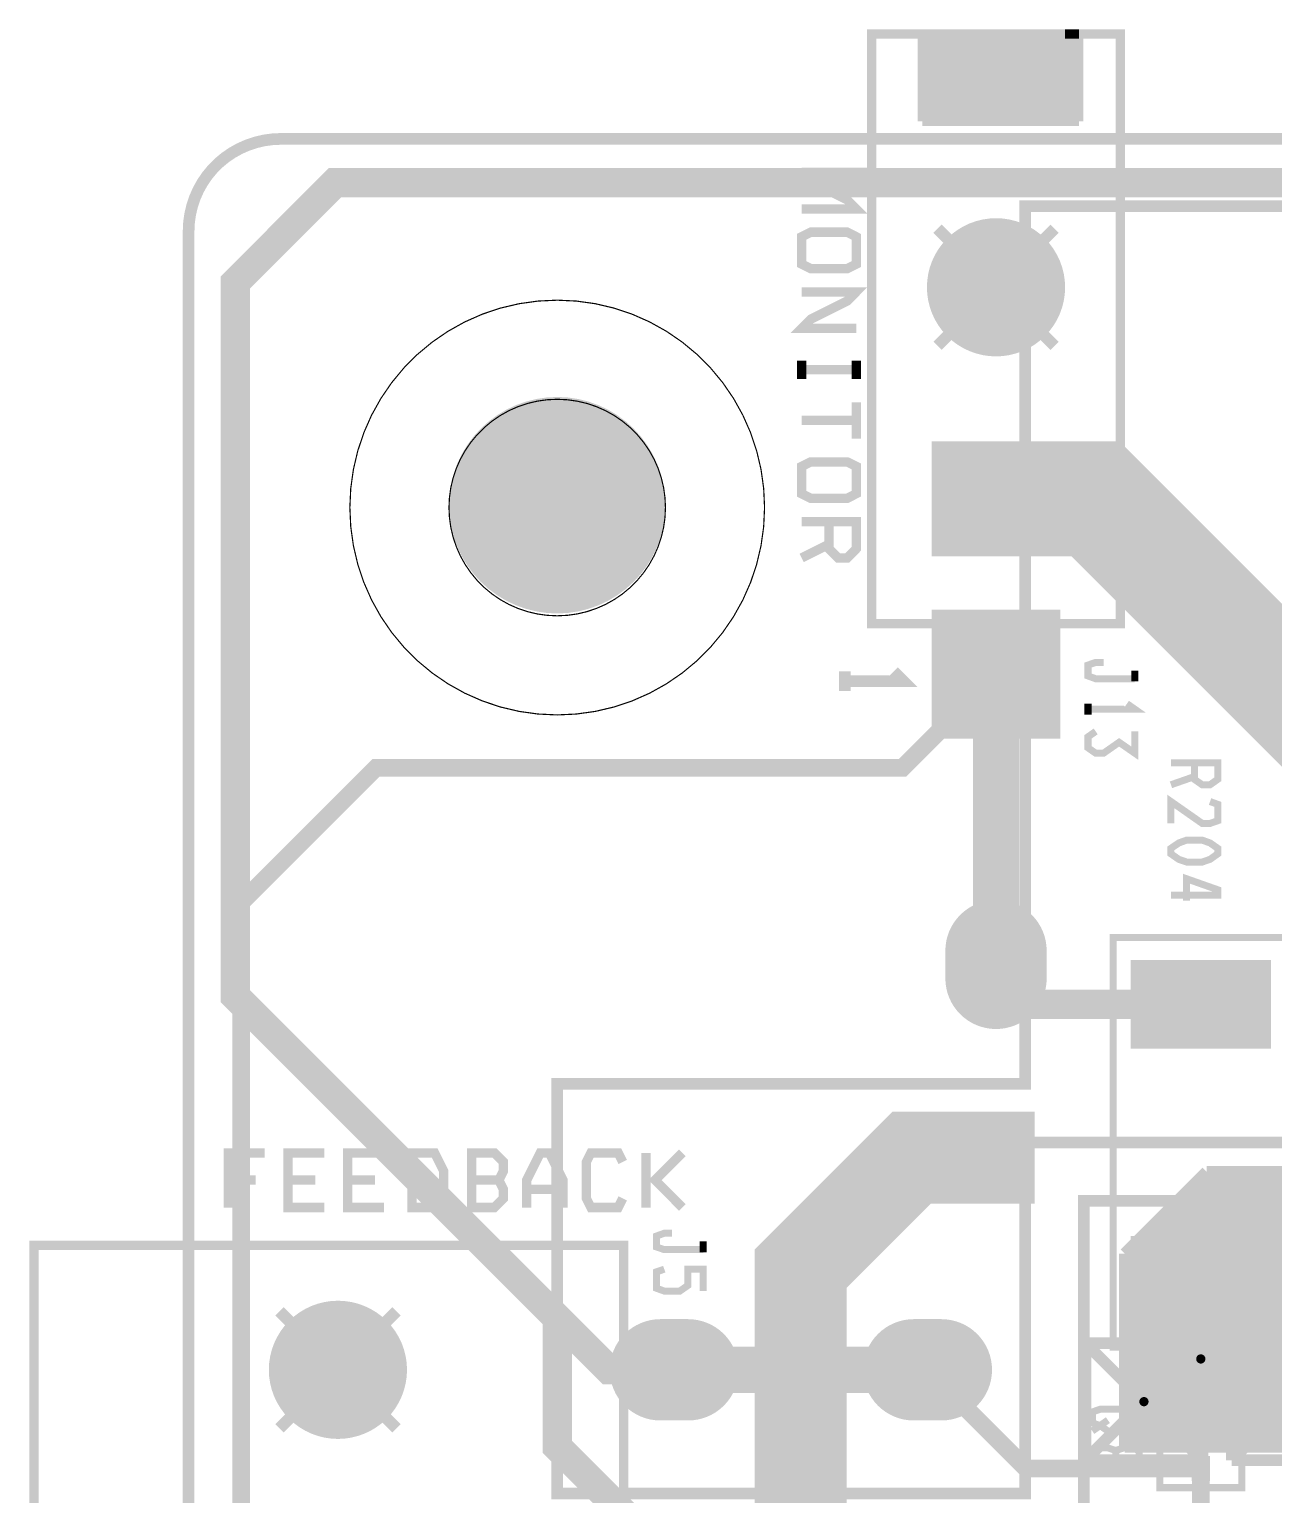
# Model space of a CAD drawing. Extents: x -11 to 221, y -93 to 178.
# Drawn here: x -11.46 to 15.55, y 146.02 to 177.83 of the extents above; entities that cross this region are included whole.
import ezdxf

# ---------------------------------------------------------------- set-up
doc = ezdxf.new("R2010")
doc.units = 0
doc.header["$MEASUREMENT"] = 0
doc.layers.get('0').update_dxf_attribs({"linetype": 'CONTINUOUS'})
for name, color, linetype in [('26-349-0_BOT', 7, 'CONTINUOUS'), ('26-349-0_DRD', 7, 'CONTINUOUS'), ('26-349-0_DRL', 2, 'CONTINUOUS'), ('26-349-0_FAB', 1, 'CONTINUOUS'), ('26-349-0_IN1', 3, 'CONTINUOUS'), ('26-349-0_IN2', 5, 'CONTINUOUS'), ('26-349-0_SMB', 10, 'CONTINUOUS'), ('26-349-0_SMT', 14, 'CONTINUOUS'), ('26-349-0_SPT', 9, 'CONTINUOUS'), ('26-349-0_SST', 12, 'CONTINUOUS'), ('26-349-0_TOP', 11, 'CONTINUOUS'), ('THRUHOLE_NPT', 8, 'CONTINUOUS'), ('THRUHOLE_TAP', 15, 'CONTINUOUS')]:
    doc.layers.add(name, color=color, linetype=linetype)

# ---------------------------------------------------------------- blocks, each defined once
blk = doc.blocks.new('ROUND_1')
at = {"const_width": 2.3495}
blk.add_lwpolyline([(-1.17475, 0, 1), (1.17475, 0, 1)], format="xyb", close=True, dxfattribs=at)
blk = doc.blocks.new('ROUND_34')
at = {"const_width": 1.49987}
blk.add_lwpolyline([(-0.749934, 0, 1), (0.749934, 0, 1)], format="xyb", close=True, dxfattribs=at)
blk = doc.blocks.new('OBLONG_35')
at = {"const_width": 2.19964}
blk.add_lwpolyline([(0.29972, 0), (-0.29972, 0)], dxfattribs=at)
at = {"const_width": 1.09982}
for points in [[(-0.84963, 0, 1), (0.25019, 0, 1)], [(-0.25019, 0, 1), (0.84963, 0, 1)]]:
    blk.add_lwpolyline(points, format="xyb", close=True, dxfattribs=at)
blk = doc.blocks.new('SQUARE_36')
blk.add_solid([(1.39954, 1.39954), (1.39954, -1.39954), (-1.39954, 1.39954), (-1.39954, -1.39954)])
blk = doc.blocks.new('OBLONG_37')
at = {"const_width": 2.19964}
blk.add_lwpolyline([(0, 0.29972), (0, -0.29972)], dxfattribs=at)
at = {"const_width": 1.09982}
for points in [[(-0.54991, 0.29972, 1), (0.54991, 0.29972, 1)], [(-0.54991, -0.29972, 1), (0.54991, -0.29972, 1)]]:
    blk.add_lwpolyline(points, format="xyb", close=True, dxfattribs=at)
blk = doc.blocks.new('ROUND_78')
at = {"const_width": 0.29972}
blk.add_lwpolyline([(-0.14986, 0, 1), (0.14986, 0, 1)], format="xyb", close=True, dxfattribs=at)
blk = doc.blocks.new('ROUND_29')
at = {"const_width": 0.90043}
blk.add_lwpolyline([(-0.450214, 0, 1), (0.450214, 0, 1)], format="xyb", close=True, dxfattribs=at)
blk = doc.blocks.new('ROUND_102')
at = {"const_width": 0.10033}
blk.add_lwpolyline([(-0.050164, 0, 1), (0.050164, 0, 1)], format="xyb", close=True, dxfattribs=at)
blk = doc.blocks.new('RECTANGLE_46')
blk.add_solid([(0.19939, 0.27432), (0.19939, -0.27432), (-0.19939, 0.27432), (-0.19939, -0.27432)])
blk = doc.blocks.new('RECTANGLE_49')
blk.add_solid([(1.524, 0.9652), (1.524, -0.9652), (-1.524, 0.9652), (-1.524, -0.9652)])
blk = doc.blocks.new('ROUND_88')
at = {"const_width": 0.10033}
blk.add_lwpolyline([(-0.050164, 0, 1), (0.050164, 0, 1)], format="xyb", close=True, dxfattribs=at)

msp = doc.modelspace()

# ---------------------------------------------------------------- linework, layer by layer
at = {"layer": '26-349-0_BOT', "const_width": 0.381}
msp.add_lwpolyline([(-5.5372, 109.3978), (-5.5372, 127.8382), (-6.858, 129.159), (-6.858, 158.877), (-3.937, 161.798), (7.493, 161.798), (9.525, 163.83)], dxfattribs=at)
at = {"layer": '26-349-0_DRD', "const_width": 0.254}
msp.add_lwpolyline([(-5.99948, 175.4505, 0.4142136), (-8.001, 173.44898)], format="xyb", dxfattribs=at)
for points in [[(-5.99948, 175.4505), (180.9496, 175.4505)], [(-8.001, 103.32466), (-8.001, 173.44898)], [(10.795, 173.49978), (8.255, 170.95978)], [(10.795, 170.95978), (8.255, 173.49978)], [(0, 168.7703), (-1.27, 167.5003)], [(1.27, 167.5003), (0, 168.7703)], [(-1.27, 167.5003), (0, 166.2303)], [(0.254, 167.5003), (-0.254, 167.5003)], [(0, 167.7543), (0, 167.2463)], [(0, 166.2303), (1.27, 167.5003)], [(9.271, 164.465), (8.89, 164.084)], [(9.779, 164.465), (9.271, 164.465)], [(10.16, 164.084), (9.779, 164.465)], [(8.89, 164.084), (8.89, 163.576)], [(10.16, 163.576), (10.16, 164.084)], [(8.89, 163.576), (9.271, 163.195)], [(9.779, 163.195), (10.16, 163.576)], [(9.271, 163.195), (9.779, 163.195)], [(9.271, 158.1658), (8.89, 157.7848)], [(9.779, 158.1658), (9.271, 158.1658)], [(10.16, 157.7848), (9.779, 158.1658)], [(8.89, 157.7848), (8.89, 157.2768)], [(10.16, 157.2768), (10.16, 157.7848)], [(8.89, 157.2768), (9.271, 156.8958)], [(9.779, 156.8958), (10.16, 157.2768)], [(9.271, 156.8958), (9.779, 156.8958)], [(15.24, 147.701), (12.7, 150.241), (12.7, 147.701)], [(-3.48996, 150.00478), (-6.02996, 147.46478)], [(-3.48996, 147.46478), (-6.02996, 150.00478)], [(12.7, 150.241), (12.7, 147.701)], [(15.24, 150.241), (12.7, 150.241)], [(15.24, 150.241), (12.7, 147.701)], [(15.24, 150.241), (12.7, 150.241)], [(15.24, 150.241), (12.7, 147.701)], [(15.24, 147.701), (12.7, 150.241)], [(15.24, 147.701), (15.24, 150.241)], [(15.24, 147.701), (15.24, 150.241)], [(2.286, 149.36978), (1.905, 148.98878)], [(2.794, 149.36978), (2.286, 149.36978)], [(3.175, 148.98878), (2.794, 149.36978)], [(7.7851, 149.36978), (7.4041, 148.98878)], [(8.2931, 149.36978), (7.7851, 149.36978)], [(8.6741, 148.98878), (8.2931, 149.36978)], [(11.46556, 149.3139), (11.46556, 146.7739)], [(14.00556, 149.3139), (11.46556, 149.3139)], [(14.00556, 149.3139), (11.46556, 146.7739)], [(14.00556, 146.7739), (11.46556, 149.3139)], [(14.00556, 146.7739), (14.00556, 149.3139)], [(14.64056, 149.3139), (14.64056, 146.7739)], [(17.18056, 149.3139), (14.64056, 149.3139)], [(17.18056, 149.3139), (14.64056, 146.7739)], [(17.18056, 146.7739), (14.64056, 149.3139)], [(14.64056, 149.3139), (14.64056, 146.7739)], [(17.18056, 149.3139), (14.64056, 149.3139)], [(17.18056, 149.3139), (14.64056, 146.7739)], [(17.18056, 146.7739), (14.64056, 149.3139)], [(1.905, 148.98878), (1.905, 148.48078)], [(3.175, 148.48078), (3.175, 148.98878)], [(7.4041, 148.98878), (7.4041, 148.48078)], [(8.6741, 148.48078), (8.6741, 148.98878)], [(1.905, 148.48078), (2.286, 148.09978)], [(2.794, 148.09978), (3.175, 148.48078)], [(7.4041, 148.48078), (7.7851, 148.09978)], [(8.2931, 148.09978), (8.6741, 148.48078)], [(2.286, 148.09978), (2.794, 148.09978)], [(7.7851, 148.09978), (8.2931, 148.09978)], [(12.7, 147.701), (15.24, 147.701)], [(12.7, 147.701), (15.24, 147.701)], [(11.46556, 146.7739), (14.00556, 146.7739)], [(14.64056, 146.7739), (17.18056, 146.7739)], [(14.64056, 146.7739), (17.18056, 146.7739)]]:
    msp.add_lwpolyline(points, dxfattribs=at)
at = {"layer": '26-349-0_DRL', "const_width": 0.254}
msp.add_lwpolyline([(-5.99948, 175.4505, 0.4142136), (-8.001, 173.44898)], format="xyb", dxfattribs=at)
at = {"layer": '26-349-0_DRL'}
for points, const_width in [([(-5.99948, 175.4505), (180.9496, 175.4505)], 0.254), ([(-8.001, 103.32466), (-8.001, 173.44898)], 0.254), ([(68.072, 129.286), (68.072, 142.748), (66.04, 144.78), (49.657, 144.78), (48.006, 146.431), (32.893, 146.431), (11.684, 167.64), (8.128, 167.64)], 2.49936), ([(-4.3688, 142.4178), (4.7752, 142.4178), (5.2832, 142.9258), (5.2832, 150.9268), (7.6962, 153.3398), (10.3632, 153.3398)], 1.99898)]:
    msp.add_lwpolyline(points, dxfattribs=dict(at, const_width=const_width))
at = {"layer": '26-349-0_FAB'}
for points, const_width in [([(-5.99948, 175.4505, 0.4142136), (-8.001, 173.44898)], 0.254), ([(0, 171.95038, 0.4142136), (-4.50088, 167.4495)], 0.0254), ([(4.50088, 167.4495, 0.4142136), (0, 171.95038)], 0.0254), ([(0, 169.799, 0.4142136), (-2.3495, 167.4495)], 0.0254), ([(2.3495, 167.4495, 0.4142136), (0, 169.799)], 0.0254), ([(-4.50088, 167.4495, 0.4142136), (0, 162.94862)], 0.0254), ([(-2.3495, 167.4495, 0.4142136), (0, 165.1)], 0.0254), ([(0, 162.94862, 0.4142136), (4.50088, 167.4495)], 0.0254), ([(0, 165.1, 0.4142136), (2.3495, 167.4495)], 0.0254)]:
    msp.add_lwpolyline(points, format="xyb", dxfattribs=dict(at, const_width=const_width))
at = {"layer": '26-349-0_FAB', "const_width": 0.254}
for points in [[(-5.99948, 175.4505), (180.9496, 175.4505)], [(1.27, 146.05), (0, 146.05), (0, 154.94), (10.16, 154.94), (10.16, 173.99), (85.725, 173.99), (85.725, 119.38), (68.58, 119.38), (68.58, 144.78), (33.655, 144.78), (29.21, 149.225), (29.21, 153.67), (10.16, 153.67), (10.16, 146.05), (1.27, 146.05)], [(-8.001, 103.32466), (-8.001, 173.44898)], [(-7.62, 142.24), (-7.62, 102.87), (17.78, 102.87), (17.78, 93.345), (55.88, 93.345), (55.88, 55.245), (48.895, 55.245), (48.895, -6.985), (109.22, -6.985), (109.22, 45.72), (66.04, 45.72), (66.04, 142.875), (33.655, 142.875), (27.94, 148.59), (27.94, 152.4), (11.43, 152.4), (11.43, 142.24), (-7.62, 142.24)]]:
    msp.add_lwpolyline(points, dxfattribs=at)
at = {"layer": '26-349-0_IN2'}
for points, const_width in [([(24.1808, 173.6598), (19.8882, 173.6598), (19.05, 174.498), (-4.826, 174.498), (-6.985, 172.339), (-6.985, 156.845), (1.12522, 148.73478), (2.54, 148.73478)], 0.635), ([(14.097, 153.035), (12.319, 151.257)], 0.254), ([(13.9192, 152.8572), (13.9192, 147.066)], 0.254), ([(22.606, 152.908), (13.97, 152.908)], 0.254), ([(22.479, 153.035), (14.097, 153.035)], 0.254), ([(14.1478, 153.035), (14.1478, 147.066)], 0.254), ([(14.3764, 153.035), (14.3764, 147.066)], 0.254), ([(14.605, 153.035), (14.605, 147.066)], 0.254), ([(14.8336, 153.035), (14.8336, 147.066)], 0.254), ([(15.0622, 153.035), (15.0622, 147.066)], 0.254), ([(15.2908, 153.035), (15.2908, 147.066)], 0.254), ([(15.5194, 153.035), (15.5194, 147.066)], 0.254), ([(13.6906, 152.6286), (13.6906, 147.066)], 0.254), ([(22.8346, 152.6794), (13.7414, 152.6794)], 0.254), ([(23.2918, 152.2222), (13.2842, 152.2222)], 0.254), ([(13.462, 152.4), (13.462, 147.066)], 0.254), ([(23.0632, 152.4508), (13.5128, 152.4508)], 0.254), ([(13.0048, 151.9428), (13.0048, 147.066)], 0.254), ([(23.5204, 151.9936), (13.0556, 151.9936)], 0.254), ([(13.2334, 152.1714), (13.2334, 147.066)], 0.254), ([(12.7762, 151.7142), (12.7762, 147.066)], 0.254), ([(23.749, 151.765), (12.827, 151.765)], 0.254), ([(24.2062, 151.3078), (12.3698, 151.3078)], 0.254), ([(12.5476, 151.4856), (12.5476, 147.066)], 0.254), ([(23.9776, 151.5364), (12.5984, 151.5364)], 0.254), ([(12.319, 151.257), (12.319, 147.066)], 0.254), ([(24.4348, 151.0792), (12.319, 151.0792)], 0.254), ([(24.6634, 150.8506), (12.319, 150.8506)], 0.254), ([(24.892, 150.622), (12.319, 150.622)], 0.254), ([(25.1206, 150.3934), (12.319, 150.3934)], 0.254), ([(25.3492, 150.1648), (12.319, 150.1648)], 0.254), ([(25.5778, 149.9362), (12.319, 149.9362)], 0.254), ([(25.8064, 149.7076), (12.319, 149.7076)], 0.254), ([(18.42008, 149.479), (12.319, 149.479)], 0.254), ([(18.04162, 149.2504), (12.319, 149.2504)], 0.254), ([(17.907, 149.0218), (12.319, 149.0218)], 0.254), ([(17.86128, 148.7932), (12.319, 148.7932)], 0.254), ([(17.88922, 148.5646), (12.319, 148.5646)], 0.254), ([(18.00098, 148.336), (12.319, 148.336)], 0.254), ([(18.27784, 148.1074), (12.319, 148.1074)], 0.254), ([(27.6352, 147.8788), (12.319, 147.8788)], 0.254), ([(27.8638, 147.6502), (12.319, 147.6502)], 0.254), ([(28.0924, 147.4216), (12.319, 147.4216)], 0.254), ([(28.321, 147.193), (12.319, 147.193)], 0.254), ([(19.431, 147.066), (12.319, 147.066)], 0.254)]:
    msp.add_lwpolyline(points, dxfattribs=dict(at, const_width=const_width))
at = {"layer": '26-349-0_SST'}
for points, const_width in [([(11.8237, 177.72888), (6.82498, 177.72888), (6.82498, 164.92982), (12.22502, 164.92982), (12.22502, 177.72888), (11.8237, 177.72888)], 0.20066), ([(7.9248, 177.72888), (7.9248, 175.82896)], 0.20066), ([(11.0236, 177.72888), (7.9248, 177.72888)], 0.20066), ([(8.09244, 177.72888), (8.09244, 175.82896)], 0.20066), ([(8.27278, 177.72888), (8.27278, 175.82896)], 0.20066), ([(8.45312, 177.72888), (8.45312, 175.82896)], 0.20066), ([(8.63346, 177.72888), (8.63346, 175.82896)], 0.20066), ([(8.81126, 177.72888), (8.81126, 175.82896)], 0.20066), ([(8.9916, 177.72888), (8.9916, 175.82896)], 0.20066), ([(9.17194, 177.72888), (9.17194, 175.82896)], 0.20066), ([(9.35228, 177.72888), (9.35228, 175.82896)], 0.20066), ([(9.53262, 177.72888), (9.53262, 175.82896)], 0.20066), ([(9.71042, 177.72888), (9.71042, 175.82896)], 0.20066), ([(9.89076, 177.72888), (9.89076, 175.82896)], 0.20066), ([(10.0711, 177.72888), (10.0711, 175.82896)], 0.20066), ([(10.25144, 177.72888), (10.25144, 175.82896)], 0.20066), ([(10.42924, 177.72888), (10.42924, 175.82896)], 0.20066), ([(10.60958, 177.72888), (10.60958, 175.82896)], 0.20066), ([(10.78992, 177.72888), (10.78992, 175.82896)], 0.20066), ([(10.97026, 177.72888), (10.97026, 175.82896)], 0.20066), ([(11.32332, 177.72888), (11.0236, 177.72888)], 0.20066), ([(11.1506, 177.72888), (11.1506, 175.82896)], 0.20066), ([(11.32332, 177.72888), (11.32332, 175.82896)], 0.20066), ([(11.32332, 177.61712), (7.9248, 177.61712)], 0.20066), ([(11.32332, 177.43678), (7.9248, 177.43678)], 0.20066), ([(11.32332, 177.25644), (7.9248, 177.25644)], 0.20066), ([(11.32332, 177.0761), (7.9248, 177.0761)], 0.20066), ([(11.32332, 176.89576), (7.9248, 176.89576)], 0.20066), ([(11.32332, 176.71796), (7.9248, 176.71796)], 0.20066), ([(11.32332, 176.53762), (7.9248, 176.53762)], 0.20066), ([(11.32332, 176.35728), (7.9248, 176.35728)], 0.20066), ([(11.32332, 176.17694), (7.9248, 176.17694)], 0.20066), ([(11.32332, 175.99914), (7.9248, 175.99914)], 0.20066), ([(11.32332, 175.82896), (7.9248, 175.82896)], 0.20066), ([(5.30606, 173.92904), (6.4897, 173.92904), (6.29412, 174.12716), (5.89788, 174.32528), (6.29412, 174.5234), (6.4897, 174.72152), (5.30606, 174.72152)], 0.2032), ([(5.30606, 173.32706), (5.50418, 173.42612), (6.29412, 173.42612), (6.4897, 173.32706), (6.4897, 172.7327), (6.29412, 172.63364), (5.50418, 172.63364), (5.30606, 172.7327), (5.30606, 173.32706)], 0.2032), ([(6.4897, 171.33824), (5.30606, 171.33824), (5.50418, 171.53636), (6.29412, 171.9326), (6.4897, 172.13072), (5.30606, 172.13072)], 0.2032), ([(5.30606, 170.24096), (5.30606, 170.6372)], 0.2032), ([(5.30606, 170.43908), (6.4897, 170.43908)], 0.2032), ([(6.4897, 170.24096), (6.4897, 170.6372)], 0.2032), ([(6.4897, 168.94556), (6.4897, 169.7355)], 0.2032), ([(5.30606, 169.3418), (6.4897, 169.3418)], 0.2032), ([(5.30606, 168.34358), (5.50418, 168.4401), (6.29412, 168.4401), (6.4897, 168.34358), (6.4897, 167.74922), (6.29412, 167.65016), (5.50418, 167.65016), (5.30606, 167.74922), (5.30606, 168.34358)], 0.2032), ([(5.89788, 167.1447), (5.89788, 166.55288), (6.096, 166.35476), (6.29412, 166.35476), (6.4897, 166.55288), (6.4897, 167.1447), (5.30606, 167.1447)], 0.2032), ([(5.89788, 166.65194), (5.30606, 166.35476)], 0.2032), ([(9.525, 164.42944), (9.525, 158.2293)], 1.00076), ([(11.85926, 164.08908), (11.68908, 164.08908), (11.52144, 164.03066), (11.52144, 163.79444), (11.68908, 163.73348), (12.53744, 163.73348)], 0.1524), ([(6.24332, 163.46932), (6.24332, 163.8935)], 0.254), ([(6.24332, 163.68268), (7.51332, 163.68268), (7.3025, 163.8935)], 0.254), ([(12.53744, 163.67506), (12.53744, 163.91128)], 0.1524), ([(11.52144, 162.95624), (11.52144, 163.19246)], 0.1524), ([(11.52144, 163.07308), (12.53744, 163.07308), (12.36726, 163.19246)], 0.1524), ([(11.68908, 162.59048), (11.52144, 162.47364), (11.52144, 162.23488), (11.68908, 162.11804), (11.85926, 162.11804), (12.19708, 162.35426), (12.53744, 162.11804), (12.53744, 162.59048)], 0.1524), ([(13.8303, 161.90722), (13.8303, 161.55162), (14.00048, 161.43224), (14.17066, 161.43224), (14.3383, 161.55162), (14.3383, 161.90722), (13.3223, 161.90722)], 0.1524), ([(13.8303, 161.61004), (13.3223, 161.43224)], 0.1524), ([(13.3223, 160.59404), (13.3223, 161.06902), (14.00048, 160.59404), (14.17066, 160.59404), (14.3383, 160.65246), (14.3383, 161.00806), (14.17066, 161.06902)], 0.1524), ([(13.3223, 160.05302), (13.49248, 160.16986), (13.66266, 160.23082), (14.00048, 160.23082), (14.17066, 160.16986), (14.3383, 160.05302), (14.3383, 159.93364), (14.17066, 159.81426), (14.00048, 159.75584), (13.66266, 159.75584), (13.49248, 159.81426), (13.3223, 159.93364), (13.3223, 160.05302)], 0.1524), ([(13.66266, 158.91764), (13.66266, 159.39262), (14.3383, 159.15386), (14.3383, 159.03702), (13.3223, 159.03702)], 0.1524), ([(15.875, 158.0007), (15.875, 158.115), (12.065, 158.115), (12.065, 149.225), (15.875, 149.225), (15.875, 158.0007)], 0.1524), ([(-7.13994, 152.25776), (-7.13994, 153.44394), (-6.35, 153.44394)], 0.2032), ([(-5.0546, 152.25776), (-5.84454, 152.25776), (-5.84454, 153.44394), (-5.0546, 153.44394)], 0.2032), ([(-3.7592, 152.25776), (-4.54914, 152.25776), (-4.54914, 153.44394), (-3.7592, 153.44394)], 0.2032), ([(-3.25374, 152.25776), (-2.66192, 152.25776), (-2.4638, 152.654), (-2.4638, 153.0477), (-2.66192, 153.44394), (-3.25374, 153.44394)], 0.2032), ([(-3.15468, 152.25776), (-3.15468, 153.44394)], 0.2032), ([(-1.85928, 152.85212), (-1.26746, 152.85212), (-1.1684, 153.0477), (-1.1684, 153.24582), (-1.36652, 153.44394), (-1.95834, 153.44394)], 0.2032), ([(-1.85928, 152.25776), (-1.85928, 153.44394)], 0.2032), ([(0.127, 152.25776), (0.127, 152.85212), (-0.17018, 153.44394), (-0.36576, 153.44394), (-0.66294, 152.85212), (-0.66294, 152.25776)], 0.2032), ([(1.4224, 152.45588), (1.32334, 152.25776), (0.73152, 152.25776), (0.63246, 152.45588), (0.63246, 153.24582), (0.73152, 153.44394), (1.32334, 153.44394), (1.4224, 153.24582)], 0.2032), ([(1.92786, 153.44394), (1.92786, 152.25776)], 0.2032), ([(2.7178, 152.25776), (2.12598, 152.85212), (2.7178, 153.44394)], 0.2032), ([(-6.54812, 152.85212), (-7.13994, 152.85212)], 0.2032), ([(-5.25272, 152.85212), (-5.84454, 152.85212)], 0.2032), ([(-3.95732, 152.85212), (-4.54914, 152.85212)], 0.2032), ([(-1.95834, 152.25776), (-1.36652, 152.25776), (-1.1684, 152.45588), (-1.1684, 152.654), (-1.26746, 152.85212)], 0.2032), ([(0.127, 152.654), (-0.66294, 152.654)], 0.2032), ([(2.49174, 151.69896), (2.3241, 151.69896), (2.15392, 151.638), (2.15392, 151.40178), (2.3241, 151.34336), (3.16992, 151.34336)], 0.1524), ([(-11.35888, 151.03348), (-11.35888, 129.2352), (1.44018, 129.2352), (1.44018, 151.4348), (-11.35888, 151.4348), (-11.35888, 151.03348)], 0.20066), ([(3.16992, 151.2824), (3.16992, 151.52116)], 0.1524), ([(2.3241, 150.91918), (2.15392, 150.86076), (2.15392, 150.50516), (2.3241, 150.4442), (2.66192, 150.4442), (2.8321, 150.56358), (2.8321, 150.91918), (3.16992, 150.91918), (3.16992, 150.4442)], 0.1524), ([(1.83896, 148.73478), (8.0391, 148.73478)], 1.00076), ([(14.859, 148.463), (14.859, 146.177), (13.081, 146.177), (13.081, 148.463), (14.859, 148.463)], 0.1524), ([(11.7856, 147.8788), (11.61542, 147.82038), (11.61542, 147.58416), (11.7856, 147.5232), (11.95324, 147.40636), (12.46124, 147.40636), (12.63142, 147.46478), (12.63142, 147.82038), (12.46124, 147.8788), (11.7856, 147.8788)], 0.1524), ([(11.95324, 147.64258), (11.61542, 147.40636)], 0.1524), ([(12.12342, 146.62658), (12.2936, 146.56816), (12.46124, 146.56816), (12.63142, 146.62658), (12.63142, 146.98218), (12.46124, 147.0406), (12.2936, 147.0406), (12.12342, 146.98218), (12.12342, 146.62658), (11.95324, 146.56816), (11.7856, 146.56816), (11.61542, 146.62658), (11.61542, 146.98218), (11.7856, 147.0406), (11.95324, 147.0406), (12.12342, 146.98218)], 0.1524)]:
    msp.add_lwpolyline(points, dxfattribs=dict(at, const_width=const_width))
at = {"layer": '26-349-0_TOP'}
for points, const_width in [([(22.86, 171.7802), (21.7678, 171.7802), (19.05, 174.498), (-4.826, 174.498), (-6.985, 172.339), (-6.985, 156.845), (0, 149.86), (0, 147.066), (2.52984, 144.53362), (2.54, 144.53362)], 0.635), ([(9.525, 157.5308), (10.3886, 156.6672), (13.97, 156.6672)], 0.635), ([(13.97, 148.971), (13.97, 150.6728), (13.97, 148.971)], 0.381), ([(14.47038, 148.0439), (14.47038, 148.32838), (15.24, 149.098), (16.4592, 149.098), (17.145, 149.7838)], 0.381), ([(8.0391, 148.73478), (10.18032, 146.59356), (13.97, 146.59356)], 0.381), ([(13.46962, 148.0439), (12.73556, 148.0439)], 0.381), ([(13.97, 146.59356), (13.97, 144.23898)], 0.381)]:
    msp.add_lwpolyline(points, dxfattribs=dict(at, const_width=const_width))

# ---------------------------------------------------------------- block references
at = {"layer": '26-349-0_BOT'}
for name, p in [('ROUND_34', (9.525, 172.22978)), ('ROUND_1', (0, 167.5003)), ('SQUARE_36', (9.525, 163.83)), ('OBLONG_37', (9.525, 157.5308)), ('ROUND_34', (-4.75996, 148.73478)), ('OBLONG_35', (2.54, 148.73478)), ('OBLONG_35', (8.0391, 148.73478)), ('ROUND_78', (13.97, 148.971)), ('ROUND_78', (12.73556, 148.0439))]:
    msp.add_blockref(name, p, dxfattribs=at)
at = {"layer": '26-349-0_DRL'}
for name, p in [('ROUND_34', (9.525, 172.22978)), ('ROUND_1', (0, 167.5003)), ('ROUND_29', (9.525, 163.83)), ('ROUND_29', (9.525, 157.5308)), ('ROUND_34', (-4.75996, 148.73478)), ('ROUND_29', (2.54, 148.73478)), ('ROUND_29', (8.0391, 148.73478)), ('ROUND_102', (13.97, 148.971)), ('ROUND_102', (12.73556, 148.0439))]:
    msp.add_blockref(name, p, dxfattribs=at)
at = {"layer": '26-349-0_IN1'}
for name, p in [('ROUND_34', (9.525, 172.22978)), ('ROUND_1', (0, 167.5003)), ('SQUARE_36', (9.525, 163.83)), ('OBLONG_37', (9.525, 157.5308)), ('ROUND_34', (-4.75996, 148.73478)), ('OBLONG_35', (2.54, 148.73478)), ('OBLONG_35', (8.0391, 148.73478)), ('ROUND_78', (13.97, 148.971)), ('ROUND_78', (12.73556, 148.0439))]:
    msp.add_blockref(name, p, dxfattribs=at)
at = {"layer": '26-349-0_IN2'}
for name, p in [('ROUND_34', (9.525, 172.22978)), ('ROUND_1', (0, 167.5003)), ('SQUARE_36', (9.525, 163.83)), ('OBLONG_37', (9.525, 157.5308)), ('ROUND_34', (-4.75996, 148.73478)), ('OBLONG_35', (2.54, 148.73478)), ('OBLONG_35', (8.0391, 148.73478)), ('ROUND_78', (13.97, 148.971)), ('ROUND_78', (12.73556, 148.0439))]:
    msp.add_blockref(name, p, dxfattribs=at)
at = {"layer": '26-349-0_SMB'}
for name, p in [('ROUND_34', (9.525, 172.22978)), ('SQUARE_36', (9.525, 163.83)), ('OBLONG_37', (9.525, 157.5308)), ('ROUND_34', (-4.75996, 148.73478)), ('OBLONG_35', (2.54, 148.73478)), ('OBLONG_35', (8.0391, 148.73478))]:
    msp.add_blockref(name, p, dxfattribs=at)
at = {"layer": '26-349-0_SMT'}
for name, p in [('ROUND_34', (9.525, 172.22978)), ('SQUARE_36', (9.525, 163.83)), ('OBLONG_37', (9.525, 157.5308)), ('RECTANGLE_49', (13.97, 156.6672)), ('RECTANGLE_49', (13.97, 150.6728)), ('ROUND_34', (-4.75996, 148.73478)), ('OBLONG_35', (2.54, 148.73478)), ('OBLONG_35', (8.0391, 148.73478)), ('RECTANGLE_46', (13.46962, 148.0439)), ('RECTANGLE_46', (14.47038, 148.0439)), ('RECTANGLE_46', (13.97, 146.59356))]:
    msp.add_blockref(name, p, dxfattribs=at)
at = {"layer": '26-349-0_SPT'}
for name, p in [('RECTANGLE_49', (13.97, 156.6672)), ('RECTANGLE_49', (13.97, 150.6728)), ('RECTANGLE_46', (13.46962, 148.0439)), ('RECTANGLE_46', (14.47038, 148.0439)), ('RECTANGLE_46', (13.97, 146.59356))]:
    msp.add_blockref(name, p, dxfattribs=at)
at = {"layer": '26-349-0_TOP'}
for name, p in [('ROUND_34', (9.525, 172.22978)), ('ROUND_1', (0, 167.5003)), ('SQUARE_36', (9.525, 163.83)), ('OBLONG_37', (9.525, 157.5308)), ('RECTANGLE_49', (13.97, 156.6672)), ('RECTANGLE_49', (13.97, 150.6728)), ('ROUND_34', (-4.75996, 148.73478)), ('OBLONG_35', (2.54, 148.73478)), ('OBLONG_35', (8.0391, 148.73478)), ('ROUND_78', (13.97, 148.971)), ('ROUND_78', (12.73556, 148.0439)), ('RECTANGLE_46', (13.46962, 148.0439)), ('RECTANGLE_46', (14.47038, 148.0439)), ('RECTANGLE_46', (13.97, 146.59356))]:
    msp.add_blockref(name, p, dxfattribs=at)
at = {"layer": 'THRUHOLE_NPT'}
for name, p in [('ROUND_34', (9.525, 172.22978)), ('ROUND_1', (0, 167.5003)), ('ROUND_34', (-4.75996, 148.73478))]:
    msp.add_blockref(name, p, dxfattribs=at)
at = {"layer": 'THRUHOLE_TAP'}
for name, p in [('ROUND_29', (9.525, 163.83)), ('ROUND_29', (9.525, 157.5308)), ('ROUND_29', (2.54, 148.73478)), ('ROUND_29', (8.0391, 148.73478)), ('ROUND_88', (13.97, 148.971)), ('ROUND_88', (12.73556, 148.0439))]:
    msp.add_blockref(name, p, dxfattribs=at)

doc.saveas('drawing.dxf')
